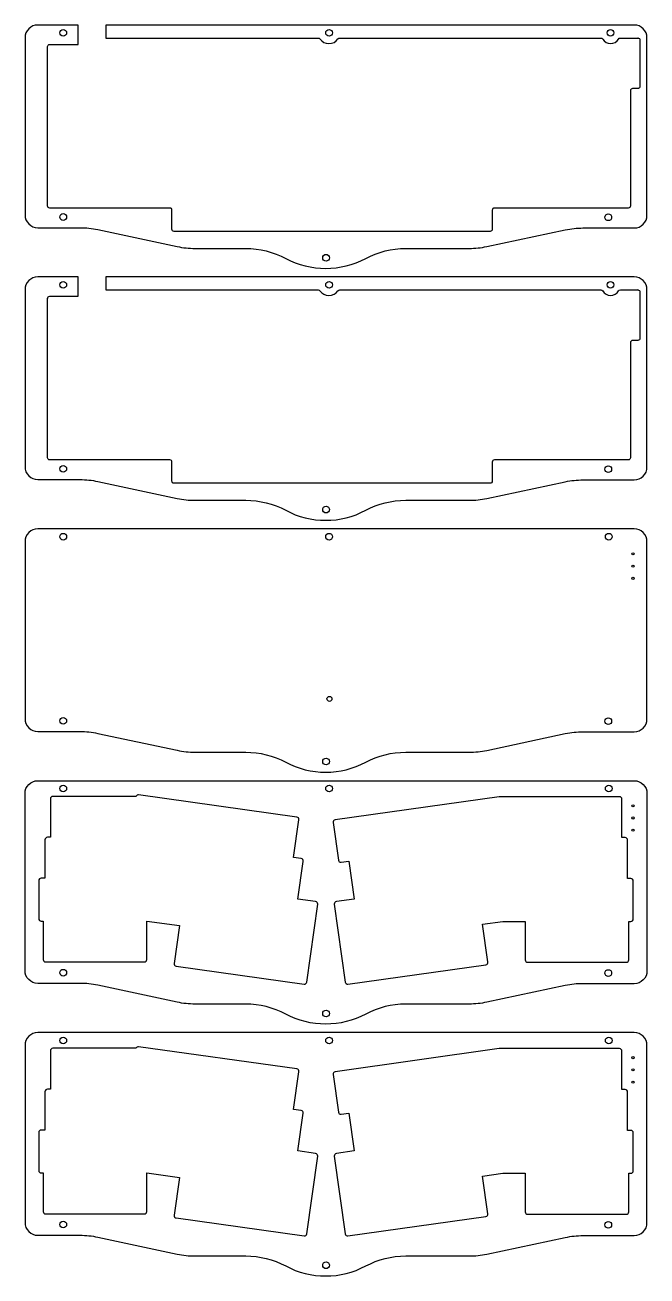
# Model space of a CAD drawing. Header units: millimetres. Extents: x 56 to 348, y -100 to 488.
import ezdxf

# ---------------------------------------------------------------- set-up
doc = ezdxf.new("R2010")
doc.units = ezdxf.units.MM
doc.layers.get('0').update_dxf_attribs({"linetype": 'CONTINUOUS'})

msp = doc.modelspace()

# ---------------------------------------------------------------- linework, layer by layer
for points in [[(275.37, 391.76, -0.414214), (274.38, 390.76), (212, 390.76), (211, 390.76), (129, 390.76), (125.72, 390.76, -0.414214), (124.72, 391.76), (124.72, 392.39), (124.72, 400.76, 0.414214), (123.73, 401.76), (111.72, 401.76), (67.22, 401.76, -0.414214), (66.22, 402.76), (66.22, 407.76), (66.22, 477.76), (66.22, 477.72, -0.414214), (67.22, 478.72), (68, 478.72), (76, 478.72), (80.66, 478.72), (80.66, 479.39), (80.66, 485.39), (80.66, 487.83), (61.59, 487.83, 0.414214), (55.59, 481.83), (55.59, 400.52), (55.59, 398.52, 0.414214), (61.59, 392.52), (62.12, 392.52), (65, 392.52), (81.48, 392.52, -0.052657), (89.84, 391.64), (127.2, 383.65, 0.052663), (135.56, 382.77), (159.41, 382.77, -0.123072), (178.23, 378.07, 0.249918), (215.87, 378.07, -0.123066), (234.69, 382.77), (264.53, 382.77, 0.052408), (272.85, 383.65), (309.76, 391.49, -0.052408), (318.08, 392.37), (342.19, 392.37, 0.414214), (348.19, 398.37), (348.19, 481.83, 0.414214), (342.19, 487.83), (93.68, 487.83), (93.68, 486.39), (93.68, 482.39), (93.68, 481.72), (95, 481.72), (168, 481.72), (193.51, 481.72, -0.244873), (194.33, 481.29, 0.520985), (202.81, 481.29, -0.244873), (203.63, 481.72), (280, 481.72), (326.5, 481.72, -0.267138), (327.36, 481.22, 0.575332), (334.8, 481.22, -0.267138), (335.66, 481.72), (344.05, 481.72), (343.89, 481.72, -0.414214), (344.89, 480.72), (344.89, 479.09), (344.89, 461.7), (344.89, 458.95, -0.414214), (343.89, 457.95), (341.38, 457.95, 0.414214), (340.38, 456.95), (340.38, 422.39), (340.38, 421.65), (340.38, 403.55), (340.38, 402.76, -0.414214), (339.38, 401.76), (335, 401.76), (291, 401.76), (276.38, 401.76, 0.414214), (275.37, 400.76), (275.37, 393.76)], [(66.22, 289.3), (66.22, 359.3), (66.22, 359.26, -0.414214), (67.22, 360.26), (68, 360.26), (76, 360.26), (80.66, 360.26), (80.66, 360.92), (80.66, 366.92), (80.66, 369.37), (61.59, 369.37, 0.414214), (55.59, 363.37), (55.59, 282.06), (55.59, 280.06, 0.414214), (61.59, 274.06), (62.12, 274.06), (65, 274.06), (81.48, 274.06, -0.052657), (89.84, 273.17), (127.2, 265.19, 0.052663), (135.56, 264.31), (159.41, 264.31, -0.123072), (178.23, 259.61, 0.249918), (215.87, 259.61, -0.123066), (234.69, 264.31), (264.53, 264.31, 0.052408), (272.85, 265.18), (309.76, 273.03, -0.052408), (318.08, 273.9), (342.19, 273.9, 0.414214), (348.19, 279.9), (348.19, 363.37, 0.414214), (342.19, 369.37), (93.68, 369.37), (93.68, 367.92), (93.68, 363.92), (93.68, 363.26), (95, 363.26), (168, 363.26), (193.51, 363.26, -0.244873), (194.33, 362.83, 0.520985), (202.81, 362.83, -0.244873), (203.63, 363.26), (280, 363.26), (326.5, 363.26, -0.267138), (327.36, 362.76, 0.575332), (334.8, 362.76, -0.267138), (335.66, 363.26), (344.05, 363.26), (343.89, 363.26, -0.414214), (344.89, 362.26), (344.89, 360.62), (344.89, 343.24), (344.89, 340.49, -0.414214), (343.89, 339.49), (341.38, 339.49, 0.414214), (340.38, 338.49), (340.38, 303.92), (340.38, 303.19), (340.38, 285.09), (340.38, 284.3, -0.414214), (339.38, 283.3), (335, 283.3), (291, 283.3), (276.38, 283.3, 0.414214), (275.37, 282.3), (275.37, 275.3), (275.37, 273.3, -0.414214), (274.38, 272.3), (212, 272.3), (211, 272.3), (129, 272.3), (125.72, 272.3, -0.414214), (124.72, 273.3), (124.72, 273.92), (124.72, 282.3, 0.414214), (123.73, 283.3), (111.72, 283.3), (67.22, 283.3, -0.414214), (66.22, 284.3)], [(309.76, 154.57, -0.052408), (318.08, 155.44), (342.19, 155.44, 0.414214), (348.19, 161.44), (348.19, 244.9, 0.414214), (342.19, 250.9), (61.59, 250.9, 0.414214), (55.59, 244.9), (55.59, 163.6), (55.59, 161.59, 0.414214), (61.59, 155.59), (62.12, 155.59), (65, 155.59), (81.48, 155.59, -0.052657), (89.84, 154.71), (127.2, 146.73, 0.052663), (135.56, 145.85), (159.41, 145.85, -0.123072), (178.23, 141.15, 0.249918), (215.87, 141.15, -0.123066), (234.69, 145.85), (264.53, 145.85, 0.052408), (272.85, 146.72)], [(61.59, 37.13, -0.414214), (55.59, 43.13), (55.59, 45.14), (55.59, 126.44, -0.414214), (61.59, 132.44), (342.19, 132.44, -0.414214), (348.19, 126.44), (348.19, 42.98, -0.414214), (342.19, 36.98), (318.08, 36.98, 0.052408), (309.76, 36.11), (272.85, 28.26, -0.052408), (264.53, 27.39), (234.69, 27.39, 0.123066), (215.87, 22.68, -0.249918), (178.23, 22.68, 0.123072), (159.41, 27.39), (135.56, 27.39, -0.052663), (127.2, 28.27), (89.84, 36.25, 0.052657), (81.48, 37.13), (65, 37.13), (62.12, 37.13)], [(64.13, 66.42), (64.13, 48.32, 0.414214), (65.27, 47.18), (111.72, 47.18, 0.414214), (112.86, 48.32), (112.86, 66.44), (128.23, 64.27), (125.74, 46.54, 0.414237), (126.71, 45.25), (186.86, 36.8, 0.413985), (188.14, 37.77), (193.28, 74.33, 0.414117), (192.31, 75.62), (184.01, 76.78), (186.5, 94.52, 0.414205), (185.53, 95.81), (181.95, 96.31), (184.44, 114.07, 0.414071), (183.47, 115.35), (109.04, 125.79, 0.355001), (107.81, 125.05), (68.7, 125.05, 0.414214), (67.56, 123.92), (67.56, 105.81), (66.13, 105.81, 0.414214), (64.99, 104.68), (64.99, 86.57), (63.17, 86.57, 0.414214), (62.04, 85.43), (62.04, 67.56, 0.414214), (63.17, 66.42)], [(338.51, 47.03, 0.414214), (339.64, 48.17), (339.64, 66.27), (340.61, 66.27, 0.414214), (341.74, 67.41), (341.74, 85.28, 0.414214), (340.61, 86.42), (339.08, 86.42), (339.08, 104.52, 0.414214), (337.94, 105.66), (336.41, 105.66), (336.41, 123.76, 0.414214), (335.27, 124.9), (278.88, 124.9, 0.034999), (278.72, 124.89), (201.47, 114.01, 0.414136), (200.51, 112.72), (203, 95.02, 0.414199), (204.28, 94.06), (207.87, 94.56), (210.37, 76.78), (202.06, 75.62, 0.414207), (201.09, 74.33), (206.23, 37.77, 0.414306), (207.52, 36.8), (272.38, 45.92, 0.414185), (273.35, 47.2), (270.86, 64.94), (280.32, 66.27), (290.92, 66.27), (290.92, 48.17, 0.414214), (292.06, 47.03)], [(318.08, -81.48), (342.19, -81.48, 0.414214), (348.19, -75.48), (348.19, 7.98, 0.414214), (342.19, 13.98), (61.59, 13.98, 0.414214), (55.59, 7.98), (55.59, -73.32), (55.59, -75.33, 0.414214), (61.59, -81.33), (62.12, -81.33), (65, -81.33), (81.48, -81.33, -0.052657), (89.84, -82.21), (127.2, -90.19, 0.052663), (135.56, -91.08), (159.41, -91.08, -0.123072), (178.23, -95.78, 0.249918), (215.87, -95.78, -0.123066), (234.69, -91.08), (264.53, -91.08, 0.052408), (272.85, -90.2), (309.76, -82.36, -0.052408)], [(62.04, -33.03), (62.04, -50.9, 0.414214), (63.17, -52.04), (64.13, -52.04), (64.13, -70.14, 0.414214), (65.27, -71.28), (111.72, -71.28, 0.414214), (112.86, -70.14), (112.86, -52.03), (128.23, -54.19), (125.74, -71.93, 0.414237), (126.71, -73.21), (186.86, -81.66, 0.413985), (188.14, -80.7), (193.28, -44.13, 0.414117), (192.31, -42.85), (184.01, -41.68), (186.5, -23.94, 0.414205), (185.53, -22.66), (181.95, -22.15), (184.44, -4.4, 0.414071), (183.47, -3.11), (109.04, 7.33, 0.355001), (107.81, 6.59), (68.7, 6.59, 0.414214), (67.56, 5.45), (67.56, -12.65), (66.13, -12.65, 0.414214), (64.99, -13.79), (64.99, -31.89), (63.17, -31.89, 0.414214)], [(280.32, -52.19), (290.92, -52.19), (290.92, -70.29, 0.414214), (292.06, -71.43), (338.51, -71.43, 0.414214), (339.64, -70.29), (339.64, -52.19), (340.61, -52.19, 0.414214), (341.74, -51.06), (341.74, -33.18, 0.414214), (340.61, -32.04), (339.08, -32.04), (339.08, -13.94, 0.414214), (337.94, -12.8), (336.41, -12.8), (336.41, 5.3, 0.414214), (335.27, 6.44), (278.88, 6.44, 0.034999), (278.72, 6.43), (201.47, -4.45, 0.414136), (200.51, -5.74), (203, -23.44, 0.414199), (204.28, -24.41), (207.87, -23.9), (210.37, -41.68), (202.06, -42.85, 0.414207), (201.09, -44.13), (206.23, -80.7, 0.414306), (207.52, -81.66), (272.38, -72.55, 0.414185), (273.35, -71.26), (270.86, -53.52)]]:
    msp.add_lwpolyline(points, format="xyb", close=True)
for centre, radius in [((73.59, 484.13), 1.57), ((198.61, 484.13), 1.57), ((331.05, 484.13), 1.58), ((73.59, 397.54), 1.57), ((330, 397.39), 1.57), ((197.19, 378.39), 1.57), ((73.59, 365.67), 1.57), ((198.61, 365.67), 1.57), ((331.05, 365.67), 1.58), ((73.59, 279.08), 1.57), ((330, 278.92), 1.57), ((197.19, 259.92), 1.57), ((73.59, 247.2), 1.57), ((198.61, 247.2), 1.57), ((330.19, 247.2), 1.57), ((341.59, 239.11), 0.5), ((341.59, 233.36), 0.5), ((341.59, 227.61), 0.5), ((198.8, 170.91), 1.16), ((73.59, 160.61), 1.57), ((330, 160.46), 1.57), ((197.19, 141.46), 1.57), ((73.59, 128.74), 1.57), ((198.61, 128.74), 1.57), ((330.19, 128.74), 1.57), ((341.59, 120.65), 0.5), ((341.59, 114.9), 0.5), ((341.59, 109.15), 0.5), ((73.59, 42.15), 1.57), ((330, 42), 1.57), ((197.19, 23), 1.57), ((73.59, 10.28), 1.57), ((198.61, 10.28), 1.57), ((330.19, 10.28), 1.57), ((341.59, 2.19), 0.5), ((341.59, -3.56), 0.5), ((341.59, -9.31), 0.5), ((73.59, -76.31), 1.57), ((330, -76.46), 1.57), ((197.19, -95.46), 1.57)]:
    msp.add_circle(centre, radius)

doc.saveas('drawing.dxf')
